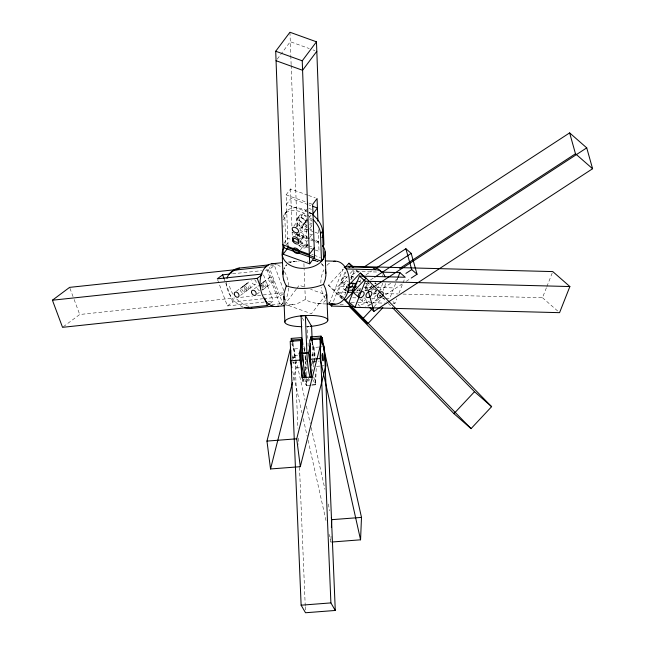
<?xml version="1.0" encoding="UTF-8"?>
<svg xmlns="http://www.w3.org/2000/svg" width="645" height="645" viewBox="0 0 645 645"><rect width="100%" height="100%" fill="white"/><g stroke="black" fill="none" stroke-linecap="round" stroke-linejoin="round"><path stroke-width="0.48" stroke-dasharray="3.23 2.42" d="M310.922 385.21L306.294 385.565L306.577 378.744M306.738 374.842L307.06 367.045M311.849 385.138L315.55 384.855L316.284 367.311M331.046 536.253L330.804 542.098L329.055 534.262M292.967 380.526L296.176 367.892L295.41 361.918M309.294 380.84L302.811 381.34L303.537 378.494M305.464 370.899L306.423 367.11L304.892 355.161M329.482 303.166L342.914 269.142M333.449 301.441L345.357 271.279M345.978 291.943L343.777 297.538L337.883 292.387L345.978 271.868M346.349 291.008L347.453 288.21M350.767 279.817L354.081 271.424L378.986 272.069M397.699 278.213L389.604 298.732L385.621 298.627M392.934 303.335L394.925 303.384L396.764 298.724M398.973 293.128L402.657 283.8M403.02 282.865L404.867 278.205M403.069 294.08L542.469 297.7L546.517 287.444M546.887 286.509L552.41 272.521M325.773 299.933L323.677 302.295A16.206 9.973 36.8 0 1 318.84 303.747L311.237 302.32A24.905 15.327 36.8 0 1 305.367 299.482L304.924 289.484M277.245 59.13L290.29 41.715L309.237 48.552M287.993 245.721L286.122 194.871L290.548 188.961L307.601 195.113M284.647 214.051L286.678 211.342M283.05 219.913L284.832 217.534A21.398 13.166 36.8 0 1 311.269 213.576M297.2 218.566L299.232 215.849M297.184 226.669L296.934 219.784L298.966 217.075A5.112 3.144 36.8 0 1 301.417 214.729A5.112 3.144 36.8 0 1 306.206 216.905M293.935 225.992L297.208 221.63M301.634 215.728L306.528 209.182M283.905 243.31L287.71 238.223L291.5 239.593M295.41 227.951L297.039 225.774L314.091 231.918M295.241 235.256L296.337 233.804M303.481 224.258L307.294 219.171M295.894 235.183L296.982 233.732M300.046 229.709L307.399 219.824M309.374 217.26L311.003 215.075M298.853 245.06A5.112 3.144 36.8 0 0 303.9 247.994A5.112 3.144 36.8 0 0 306.77 245.664L305.94 223.033L307.214 221.34M299.998 241.528L303.263 237.167M309.874 228.346L312.051 225.436M300.328 250.042L304.142 244.955M309.656 237.594L312.93 233.232M306.77 245.664L308.044 243.971M306.504 246.89L308.028 244.85M315.22 249.978L319.009 251.348L320.097 249.889M296.257 289.17L284.993 304.206L311.511 313.768L325.741 294.773L310.584 289.307M296.853 288.38L299.224 285.211L303.956 286.92M285.679 266.014L286.848 264.748A19.011 14.956 42.6 0 0 285.671 266.006L283.881 269.142A19.132 15.053 42.6 0 1 285.55 266.143M341.777 298.812L328.458 285.171L343.535 269.07M342.785 298.966L334.352 290.331L347.373 276.423M350.114 273.496L353.541 269.836M342.479 297.861L339.665 294.983L347.212 286.936M374.116 306.665L380.969 299.353M63.323 326.749L79.714 314.502L234.587 297.982M236.352 291.242L240.795 287.928M242.238 286.848L244.689 285.017M246.132 283.937L250.574 280.623M265.514 270.263L268.505 269.949L274.423 265.53L284.203 291.717M240.617 295.313L244.318 292.556M245.761 291.476L248.22 289.637M249.663 288.565L255.581 284.139M217.631 279.769L227.403 305.964L232.748 301.965L262.668 298.78M254.299 288.855L258 286.09M260.056 284.558L261.902 283.179M263.345 282.099L269.263 277.681M257.089 294.031L259.306 292.378M262.975 289.637L265.426 287.807M266.869 286.727L272.787 282.308M270.328 303.279L273.286 301.07L263.16 273.94M263.668 298.667L278.632 297.079L283.066 293.757M281.043 304.762L282.728 303.505L269.239 267.361M305.351 299.498L296.652 304.005L285.872 305.528M352.073 279.317L351.009 275.52L357.733 271.134M366.029 274.722L371.842 270.932M370.52 279.922L373.842 277.753M365.272 290.911L371.996 286.525M359.805 298.974L362.756 301.554L366.07 299.385M373.544 294.515L377.696 291.806M378.526 291.266L390.975 283.139M395.127 280.43L398.449 278.269M370.561 304.585L368.069 306.206L366.215 299.562M371.391 304.045L378.865 299.167M385.5 294.838L402.109 284.002M406.253 281.301L410.405 278.592M288.25 262.039L294.717 261.346A22.631 17.802 42.6 0 1 298.506 261.289M270.424 265.95L274.423 265.53M232.595 273.778L261.523 270.69M240.585 297.345L252.574 296.063M257.573 295.531L282.55 292.87M227.403 305.964L264.313 302.021M268.304 301.602L273.286 301.07M271.827 304.666L282.728 303.505M309.729 326.418L307.334 326.604L307.818 338.311M291.677 343.89L294.604 348.921L299.264 348.566M312.164 344.067L314.115 347.421L318.775 347.066M319.702 346.994L322.5 346.776M292.54 359.733A3.685 0.484 85.6 0 1 292.725 355.75L298.321 355.322M312.236 354.258L316.897 353.895M292.443 357.467L298.038 357.04M311.954 355.967L315.679 355.685M293.233 363.079L298.869 362.667M312.736 361.579L319.307 361.095M311.858 362.788L314.631 362.579M312.075 363.82L313.139 363.732L312.946 359.055M296.176 367.892L299.901 367.61M304.561 367.247L306.423 367.11M316.614 366.328L320.339 366.038M321.275 365.965L324.072 365.747M307.447 380.018L309.995 379.824M302.489 378.583L306.391 385.291L311.019 384.936M311.946 384.872L315.647 384.581L315.155 372.528M292.725 304.795L288.484 304.263L285.324 301.787M313.301 260.62L316.284 260.701M356.314 281.413L360.297 281.518M365.731 283.736L369.722 283.832M341.132 286.533L347.075 286.694M364.901 287.154L369.851 287.283M377.776 287.493L394.619 287.928M356.798 290.387L360.781 290.492M364.772 290.597L368.763 290.702M355.25 292.427L358.241 292.499M337.883 292.387L345.905 292.588M372.979 293.298L376.994 293.402M385.017 293.612L398.054 293.951M352.742 297.772L356.725 297.877M363.699 298.055L365.691 298.111M371.673 298.264L377.647 298.417M382.63 298.546L384.622 298.603M351.09 302.247L357.064 302.4M358.064 302.424L372.012 302.787M373.003 302.819L386.952 303.182M317.187 303.714L326.088 303.948M340.068 304.222L345.518 304.367M312.301 260.596L316.058 260.991M315.002 260.79L318.549 261.814M316.832 261.193L318.372 261.781M313.027 49.915L314.921 50.6M308.544 195.451L315.179 197.846M286.122 194.871L307.907 202.732M308.858 203.07L312.648 204.433M307.947 204.578L290.895 198.434L286.469 204.336L308.254 212.197M308.891 204.925L310.785 205.602M309.205 212.536L312.994 213.906M315.034 232.264L318.824 233.627M292.137 232.313L294.983 233.337M295.926 233.683L318.662 241.883M297.393 235.24L306.859 238.658M310.648 240.021L314.438 241.391M315.381 241.73L319.17 243.1M300.03 242.665L307.601 245.398M308.552 245.737L313.285 247.446M300.062 244.519L309.536 247.93M310.479 248.277L314.268 249.639M311.753 254.356L313.325 254.92M314.107 255.21L320.388 257.476M542.469 297.7L558.086 311.366M375.067 282.631L376.293 283.703M374.632 283.058L375.551 283.856M392.926 301.642L394.925 303.384M352.605 270.134L354.081 271.424M365.868 283.349L370.294 287.21M379.292 295.088L381.501 297.022M358.814 280.962L360.289 282.252A3.604 2.362 -48.8 0 0 358.781 281.583M365.61 286.904L367.819 288.839M351.009 275.52L353.96 278.1M364.433 287.267L366.642 289.202M341.914 282.534L347.8 287.694M345.978 290.234L345.833 290.105A5.112 3.354 -48.8 0 1 343.543 286.186A5.112 3.354 -48.8 0 1 348.211 281.373M344.019 289.323L345.849 290.927M360.208 306.431L358.225 304.698A21.398 14.029 -48.8 0 0 369.956 300.804M328.458 285.171L334.352 290.331M339.665 294.983L342.616 297.563M321.508 263.652L324.121 266.804L321.613 263.821M356.314 269.812L359.128 272.69M375.293 289.242L376.696 290.677M356.032 270.392L358.838 273.262M367.247 281.881L372.858 287.622M373.56 288.339L377.067 291.927M379.865 294.797L381.969 296.95M382.67 297.668L387.581 302.69M388.282 303.408L391.789 307.004M302.263 317.88L303.827 320.565M303.884 346.454L304.859 348.139L304.98 351.146M312.728 379.542L315.647 384.581M268.505 269.949L278.632 297.079M266.788 269.191L279.978 304.537M224.017 278.584L225.411 282.325M225.766 283.26L232.748 301.965M69.942 288.307L73.78 298.595M74.135 299.53L79.714 314.502M359.031 288.267L359.829 291.113M361.958 298.708L362.756 301.554M311.664 340.834L315.389 357.524M312.043 369.142L312.486 371.109M313.801 377.003L315.55 384.855M303.94 348.421L305.037 353.331M304.762 378.696L306.294 385.565M292.153 342.326L295.87 358.983M296.087 359.958L305.053 400.134M306.367 406.011L310.301 423.652M311.172 427.571L324.951 489.305M328.232 504.003L329.764 510.864M292.749 371.601L301.933 412.76M303.247 418.637L307.181 436.278M308.06 440.196L326.426 522.498M312.494 341.503L315.171 362.409M304.005 348.187L304.384 351.178M302.561 379.349L302.811 381.34M292.983 343.003L295.281 360.926M314.115 347.421L314.736 362.49M312.204 341.108L312.914 358.273M308.012 342.995L308.205 347.671M304.827 287.162L304.118 269.054M305.15 355.169L305.811 371.238M306.141 379.268L306.391 385.291M294.604 348.921L297.885 428.175M298.296 438.205L298.546 444.22M299.506 467.294L305.23 605.728M305.27 606.727L305.48 611.75M318.211 229.668L319.009 251.348M298.966 217.075L299.401 228.878M299.546 232.813L299.796 239.706M297.434 233.563L297.547 236.513M289.944 32.25L290.79 55.309M290.806 55.752L291.137 64.782M291.161 65.339L297.055 226.218M290.548 188.961L291.911 226.016M292.129 231.934L292.274 235.868M284.832 217.534L285.775 243.294M282.986 225.403L283.05 227.121M304.037 266.812L303.9 262.709M308.891 326.507A21.503 5.571 -2.4 0 1 303.303 326.709M277.503 264.772A21.503 14.142 83.9 0 1 281.47 267.667M284.574 271.755A21.503 14.142 83.9 0 1 285.058 300.61M283.211 303.013A21.503 14.142 83.9 0 1 280.97 304.916M329.74 302.787A21.503 14.255 -88.5 0 1 328.571 302.021M325.249 298.562A21.503 14.255 -88.5 0 1 321.105 287.291M320.831 282.986A21.503 14.255 -88.5 0 1 323.863 269.82M326.967 265.297A21.503 14.255 -88.5 0 1 330.925 262.273M285.969 244.874A21.503 15.182 -2.1 0 1 290.145 241.609M300.07 238.263A21.503 15.182 -2.1 0 1 312.503 239.158M315.873 240.44A21.503 15.182 -2.1 0 1 318.977 242.222M307.407 261.233A23.413 18.495 -46.8 0 1 308.108 261.064M313.672 260.604A23.413 18.495 -46.8 0 1 315.018 260.733M298.732 261.306A24.873 19.568 42.6 0 1 299.046 261.338M293.548 361.918A3.685 0.484 85.6 0 1 292.838 361.934M292.725 355.75A3.685 0.484 85.6 0 1 293.507 359.733M313.059 360.345A3.685 0.484 85.6 0 1 312.309 360.257M311.962 355.621A3.685 0.484 85.6 0 1 312.414 354.468A3.685 0.484 85.6 0 1 312.994 357.959M308.399 378.107A21.398 2.798 85.6 0 1 306.335 378.776M313.139 363.732A21.398 2.798 85.6 0 1 313.236 367.4M306.262 358.822A3.685 0.484 85.6 0 1 305.964 362.087A3.685 0.484 85.6 0 1 305.23 357.822A3.685 0.484 85.6 0 1 305.585 354.847M254.662 279.809A2.911 2.04 53.2 0 1 256.097 283.389A2.911 2.04 53.2 0 1 253.243 284.034A2.911 2.04 53.2 0 1 251.469 280.535M259.564 290.806A2.911 2.04 53.2 0 1 257.411 287.976A2.911 2.04 53.2 0 1 258.79 285.783M262.031 288.444A2.911 2.04 53.2 0 1 261.999 290.097M248.962 306.335A21.398 15.02 53.2 0 1 235.989 298.248M233.022 294.273A21.398 15.02 53.2 0 1 229.064 283.663M243.028 307.068A21.398 15.02 53.2 0 1 226.645 280.043M261.177 284.832A2.911 2.04 53.2 0 1 263.563 287.767A2.911 2.04 53.2 0 1 261.959 289.96M283.01 217.607A21.398 13.166 36.8 0 1 311.495 218.091M296.934 219.784A5.112 3.144 36.8 0 1 301.304 217.792A5.112 3.144 36.8 0 1 305.94 223.033M307.883 244.874A5.112 3.144 36.8 0 1 303.319 244.439A5.112 3.144 36.8 0 1 299.893 240.392M385.404 283.566A21.398 14.029 -48.8 0 1 383.283 290.355M380.187 295.491A21.398 14.029 -48.8 0 1 379.308 296.619M377.389 298.78A21.398 14.029 -48.8 0 1 372.979 302.545M370.625 304.037A21.398 14.029 -48.8 0 1 365.352 306.23M382.598 274.762A21.398 14.029 -48.8 0 1 382.961 276.326M382.63 283.163A21.398 14.029 -48.8 0 1 379.961 289.919M376.406 295.031A21.398 14.029 -48.8 0 1 372.254 299.103M378.115 286.082A5.112 3.354 -48.8 0 1 378.034 287.718M376.551 290.556A5.112 3.354 -48.8 0 1 373.318 292.717A3.604 2.362 -48.8 0 0 376.543 290.895M345.865 290.153A5.112 3.354 -48.8 0 1 347.429 285.679M375.277 282.905A5.112 3.354 -48.8 0 1 375.672 283.945M373.753 288.799A5.112 3.354 -48.8 0 1 371.714 290.274M350.654 277.382A3.604 2.362 -48.8 0 1 354.532 277.31M365.264 286.565A3.604 2.362 -48.8 0 1 364.691 291.032M360.095 291.121A3.604 2.362 -48.8 0 1 361.087 287.976M376.446 286.686A3.604 2.362 -48.8 0 1 377.414 287.888M371.681 289.992A3.604 2.362 -48.8 0 1 371.923 289.347M371.617 285.638A3.604 2.362 -48.8 0 1 366.787 287.694A3.604 2.362 -48.8 0 1 368.335 282.615M360.394 281.631A3.604 2.362 -48.8 0 1 360.571 279.857M358.249 288.726A3.604 2.362 -48.8 0 1 355.476 292.306M347.478 287.412A3.604 2.362 -48.8 0 1 347.486 284.381M311.914 225.008A3.604 2.217 36.8 0 1 309.656 224.637M307.141 222.267A3.604 2.217 36.8 0 1 307.23 219.977M309.737 219.663A3.604 2.217 36.8 0 1 312.083 221.171M299.844 231.974A3.604 2.217 36.8 0 1 303.779 235.409A3.604 2.217 36.8 0 1 301.118 237.384A3.604 2.217 36.8 0 1 297.506 233.708M307.262 231.482A3.604 2.217 36.8 0 1 302.852 229.725A3.604 2.217 36.8 0 1 302.779 226.202A3.604 2.217 36.8 0 1 307.181 227.717M312.043 213.576A3.604 2.217 36.8 0 1 308.721 213.132M308.858 208.311A3.604 2.217 36.8 0 1 311.333 209.617M307.141 220.114A3.604 2.217 36.8 0 1 302.763 218.849A3.604 2.217 36.8 0 1 302.094 215.132A3.604 2.217 36.8 0 1 306.431 216.156M312.736 234.304A3.604 2.217 36.8 0 1 309.697 233.95M307.181 230.725A3.604 2.217 36.8 0 1 307.189 230.257M309.519 228.991A3.604 2.217 36.8 0 1 311.898 230.136M299.917 241.407A3.604 2.217 36.8 0 1 303.819 244.084A3.604 2.217 36.8 0 1 302.86 246.938A3.604 2.217 36.8 0 1 298.7 245.011M308.036 240.722A3.604 2.217 36.8 0 1 303.618 239.634A3.604 2.217 36.8 0 1 302.852 235.836A3.604 2.217 36.8 0 1 307.27 236.925M311.962 223.218A3.604 2.217 36.8 0 1 309.713 222.928M307.165 220.671A3.604 2.217 36.8 0 1 306.988 218.445M309.511 217.857A3.604 2.217 36.8 0 1 311.938 219.332M299.877 230.233A3.604 2.217 36.8 0 1 303.658 234.812A3.604 2.217 36.8 0 1 298.369 233.885M307.286 229.685A3.604 2.217 36.8 0 1 302.795 227.975A3.604 2.217 36.8 0 1 302.779 224.412A3.604 2.217 36.8 0 1 307.27 226.129M291.226 262.136L289.637 262.813A19.011 14.956 42.6 0 1 290.419 262.459L294.717 261.346L291.226 262.136M245.56 285.912A2.911 2.04 53.2 0 0 249.494 288.678A2.911 2.04 53.2 0 0 248.639 284.155A2.911 2.04 53.2 0 0 245.56 285.912M240.214 289.903A2.911 2.04 53.2 0 0 244.149 292.669A2.911 2.04 53.2 0 0 243.302 288.146A2.911 2.04 53.2 0 0 240.214 289.903M268.691 279.664A2.911 2.04 53.2 0 0 272.617 282.421A2.911 2.04 53.2 0 0 271.771 277.898A2.911 2.04 53.2 0 0 268.691 279.664M262.773 284.082A2.911 2.04 53.2 0 0 266.699 286.84A2.911 2.04 53.2 0 0 265.853 282.317A2.911 2.04 53.2 0 0 262.773 284.082M244.116 286.993A2.911 2.04 53.2 0 0 248.043 289.758A2.911 2.04 53.2 0 0 247.196 285.235A2.911 2.04 53.2 0 0 244.116 286.993M241.665 288.831A2.911 2.04 53.2 0 0 245.592 291.588A2.911 2.04 53.2 0 0 244.745 287.065A2.911 2.04 53.2 0 0 241.665 288.831M261.322 285.163A2.911 2.04 53.2 0 0 265.256 287.92A2.911 2.04 53.2 0 0 264.41 283.397A2.911 2.04 53.2 0 0 261.322 285.163M344.196 282.534A3.604 2.362 -48.8 0 0 346.639 277.14A3.604 2.362 -48.8 0 0 341.503 279.422A3.604 2.362 -48.8 0 0 344.196 282.534M299.78 220.832A3.604 2.217 36.8 0 0 305.27 222.799A3.604 2.217 36.8 0 0 302.368 217.986A3.604 2.217 36.8 0 0 299.78 220.832M297.579 223.807A3.604 2.217 36.8 0 0 303.069 225.734A3.604 2.217 36.8 0 0 300.127 220.929A3.604 2.217 36.8 0 0 297.579 223.807"/><path stroke-width="0.97" d="M283.784 280.019A22.317 17.56 42.6 0 1 283.026 276.197L282.97 273.424A19.132 15.053 42.6 0 1 283.365 270.795M291.879 367.682L290.347 360.821L290.79 350.106M291.153 341.326L291.274 338.407L301.529 337.617L302.844 343.511M304.545 377.712L300.594 360.039L301.529 337.617M311.172 365.215L309.858 359.321L310.503 343.729M310.664 339.826L310.785 336.908L321.041 336.118L361.49 517.395L360.563 539.809L331.796 542.026M360.563 539.809L320.105 358.539L321.041 336.118M331.409 527.481L331.732 519.676L331.296 517.717M326.523 297.909L326.717 293.999L325.661 289.274A33.613 20.68 36.8 0 0 323.5 284.34L325.249 279.511L325.91 275.342L325.12 251.776M311.632 340.415L312.115 338.52L322.363 337.73L325.935 365.61L300.296 466.682L270.529 468.963L266.966 441.091L290.629 347.792M292.112 341.963L292.604 340.012L301.925 339.302M302.432 378.357L299.248 353.46L302.376 341.124M270.529 468.963L292.475 382.469M311.688 377.647L308.503 352.75L310.672 344.212M303.779 377.543L304.98 372.802M300.296 466.682L296.724 438.802L322.363 337.73M329.176 303.94L331.619 306.077L332.538 303.755M381.977 272.15L399.908 272.617L405.229 277.269L359.402 276.076L349.09 302.191L354.984 307.351L559.57 312.664L569.882 286.549L552.773 271.585L348.187 266.264L349.663 267.554M354.984 307.351L365.296 281.236L569.882 286.549M398.07 277.277L399.908 272.617M283.84 280.236A24.712 19.447 42.6 0 0 286.291 285.84L283.994 293.491L284.252 299.482M317.904 221.187L317.074 198.531L312.648 204.433L314.583 257.258L309.681 263.797L283.163 254.235L275.713 51.245L289.944 32.25L316.469 41.812L323.911 244.802L322.822 246.261M309.681 263.797L302.239 60.807L316.469 41.812M316.816 51.278L302.586 70.273L276.06 60.711M312.414 214.446A21.398 13.166 36.8 0 1 322.524 231.128L323.532 258.605L321.5 261.322L283.808 247.728L284.316 247.051M312.994 213.906L317.421 207.996L312.68 206.287M283.163 254.235L288.065 247.688L287.993 245.721M321.5 261.322L320.492 233.845L322.524 231.128M314.236 247.785L309.334 254.332L282.816 244.769M321.928 237.521L323.564 235.336M344.906 267.611L349.018 263.216L353.436 267.086M348.582 285.469L360.233 273.029L366.126 278.18L491.619 406.664L471.06 428.627L453.951 413.655L348.792 305.988M471.06 428.627L345.559 300.143L366.126 278.18M382.864 307.665L367.779 323.766L362.458 319.114L373.431 307.399M453.951 413.655L474.518 391.7L392.491 307.721M269.586 303.827L267.369 305.488L62.541 327.329L52.414 300.207L69.596 287.372L235.457 269.683M229.604 274.093L222.622 274.843L217.276 278.834L262.168 274.044M236.804 269.884L239.255 268.046L268.336 264.95L265.885 266.78L236.804 269.884A21.398 15.02 53.2 0 0 227.016 278.334M52.414 300.207L257.242 278.358L261.685 275.044M244.794 307.713A21.398 15.02 53.2 0 0 251.195 308.439L251.808 307.979M363.627 267.296L569.632 132.894L586.732 147.866L592.586 168.74L373.963 311.366L369.545 307.496M375.995 268.223L405.874 248.728L411.196 253.388L417.049 274.254L411.236 278.051M374.672 277.213L411.196 253.388M399.747 268.417L575.477 153.768L569.632 132.894M586.732 147.866L368.118 290.492L373.963 311.366M405.915 273.391L411.728 269.602L405.874 248.728M323.379 284.413C312.011 289.178 298.143 289.839 286.291 285.848M271.666 263.805L282.575 262.644M251.195 308.439L273.004 306.117M276.947 306.48L284.88 305.633M306.036 378.018A21.398 2.798 85.6 0 1 302.65 353.323L301.094 315.865L305.351 315.542L311.583 326.281L312.172 340.326M310.527 326.362L311.583 326.281M300.465 340.584L290.218 341.366L301.126 605.195L305.52 612.75L335.279 610.46L324.362 346.639L319.976 339.085L309.721 339.867L311.261 377.027L302.005 377.736L300.465 340.584L302.908 344.777M299.248 353.46L308.503 352.75M302.65 353.323L306.899 353A21.398 2.798 85.6 0 0 310.285 377.688M290.347 360.821L300.594 360.039M309.858 359.321L320.105 358.539M266.966 441.091L296.724 438.802M331.732 519.676L361.49 517.395M301.126 605.195L330.893 602.906L335.279 610.46M325.249 260.935L335.215 261.193M345.639 266.869L372.875 267.578A21.398 14.029 -48.8 0 1 381.332 271.988M385.041 276.899A21.398 14.029 -48.8 0 0 375.317 269.715L346.268 268.957L344.132 267.086M348.558 284.598A5.112 3.354 -48.8 0 1 351.775 283.373L356.758 283.502M349.058 286.743L355.992 286.92M347.824 290.153L354.798 290.339M347.284 292.04A5.112 3.354 -48.8 0 0 348.276 292.241L354.258 292.395M327.071 303.972L334.981 304.19M331.619 306.077L353.404 306.641M275.713 51.245L302.239 60.807M288.065 247.688L314.583 257.258M575.477 153.768L592.586 168.74M411.728 269.602L417.049 274.254M372.875 267.578L375.317 269.715M359.402 276.076L365.296 281.236M351.162 282.833L351.775 283.373M474.518 391.7L491.619 406.664M353.121 292.346L359.015 297.506M347.357 291.443L348.276 292.241M344.091 298.853L345.559 300.143M360.233 273.029L364.449 277.342M349.018 263.216L353.226 267.522M343.882 299.304L367.779 323.766M349.808 306.157L362.458 319.114M301.094 315.865L301.489 316.534M257.242 278.358L260.733 287.71M264.579 298.006L267.369 305.488M222.622 274.843L224.017 278.584M325.427 270.037L325.927 273.295M310.785 336.908L311.446 339.851M291.274 338.407L291.935 341.342M312.115 338.52L312.365 340.504M292.604 340.012L292.862 342.003M326.773 294.821L327.821 320.114M319.976 339.085L330.893 602.906M305.351 315.542L306.899 353M305.98 375.253L306.061 377.261M283.8 296.426L284.864 322.024M283.744 246.011L283.808 247.728M282.22 254.549L282.945 274.335M301.876 326.701A21.503 5.571 -2.4 0 1 288.517 318.646A21.503 5.571 -2.4 0 1 324.137 317.259A21.503 5.571 -2.4 0 1 310.858 326.346M278.358 306.157A21.503 14.142 83.9 0 1 260.112 284.961A21.503 14.142 83.9 0 1 276.06 264.2M333.788 261.33A21.503 14.255 -88.5 0 1 349.292 284.397A21.503 14.255 -88.5 0 1 330.95 303.392M322.75 245.826A21.503 15.182 -2.1 0 1 304.255 268.336A21.503 15.182 -2.1 0 1 284.074 247.285M303.489 362.297A3.685 0.484 85.6 0 1 302.803 359.08A3.685 0.484 85.6 0 1 302.836 355.161M230.765 273.44A21.398 15.02 53.2 0 1 239.255 268.046M313.091 219.574A21.398 13.166 36.8 0 1 320.492 233.845M355.242 287.356A3.604 2.362 -48.8 0 1 356.266 282.776M353.525 292.54A3.604 2.362 -48.8 0 1 352.662 289.355A3.604 2.362 -48.8 0 1 356.08 286.42M352.871 282.929A3.604 2.362 -48.8 0 1 351.88 286.299A3.604 2.362 -48.8 0 1 348.687 287.976M322.202 355.298A3.685 0.484 85.6 0 0 323.04 360.813A3.685 0.484 85.6 0 0 323.04 355.306A3.685 0.484 85.6 0 0 322.202 355.298M309.447 356.274A3.685 0.484 85.6 0 0 310.285 361.789A3.685 0.484 85.6 0 0 310.285 356.29A3.685 0.484 85.6 0 0 309.447 356.274M234.304 294.33A2.911 2.04 53.2 0 0 238.231 297.087A2.911 2.04 53.2 0 0 237.384 292.564A2.911 2.04 53.2 0 0 234.304 294.33M251.51 292.491A2.911 2.04 53.2 0 0 255.436 295.249A2.911 2.04 53.2 0 0 254.59 290.734A2.911 2.04 53.2 0 0 251.51 292.491M369.133 297.281A3.604 2.362 -48.8 0 0 371.343 291.879A3.604 2.362 -48.8 0 0 366.223 294.402A3.604 2.362 -48.8 0 0 369.133 297.281M380.518 297.635A3.604 2.362 -48.8 0 0 382.904 292.241A3.604 2.362 -48.8 0 0 377.776 294.58A3.604 2.362 -48.8 0 0 380.518 297.635M361.297 297.498A3.604 2.362 -48.8 0 0 363.74 292.104A3.604 2.362 -48.8 0 0 358.612 294.386A3.604 2.362 -48.8 0 0 361.297 297.498M293.04 241.504A3.604 2.217 36.8 0 0 298.538 243.552A3.604 2.217 36.8 0 0 295.724 238.731A3.604 2.217 36.8 0 0 293.04 241.504M292.677 230.354A3.604 2.217 36.8 0 0 298.167 232.281A3.604 2.217 36.8 0 0 295.225 227.467A3.604 2.217 36.8 0 0 292.677 230.354M293.386 250.969A3.604 2.217 36.8 0 0 298.885 253.017A3.604 2.217 36.8 0 0 296.071 248.196A3.604 2.217 36.8 0 0 293.386 250.969M293.024 239.819A3.604 2.217 36.8 0 0 298.514 241.746A3.604 2.217 36.8 0 0 295.571 236.941A3.604 2.217 36.8 0 0 293.024 239.819"/></g></svg>
